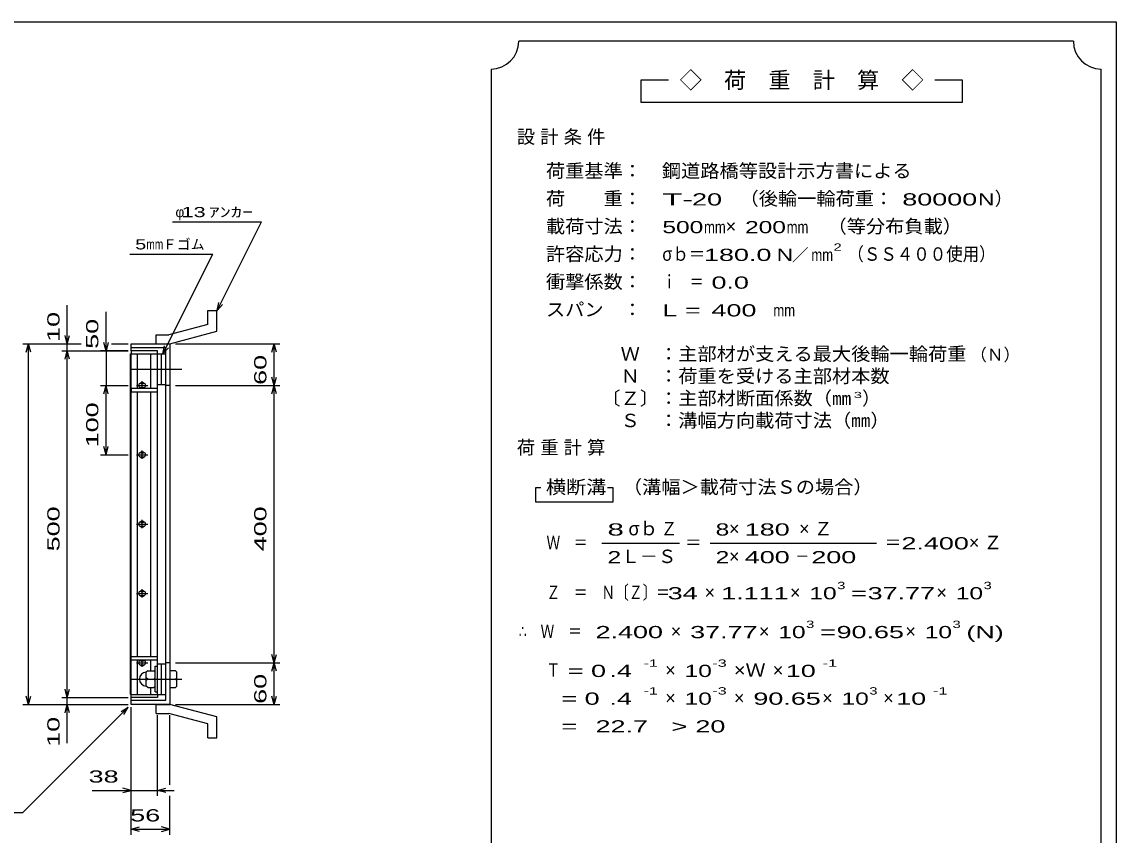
# Model space of a CAD drawing. Units: millimetres, scale not verified. Extents: x -1456 to 1385, y -1026 to 843.
# Drawn here: x -193 to 1385, y -330 to 843 of the extents above; entities that cross this region are included whole.
import ezdxf
from ezdxf.enums import TextEntityAlignment as Align

# ---------------------------------------------------------------- set-up
doc = ezdxf.new("R2010")
doc.units = ezdxf.units.MM
doc.header["$LTSCALE"] = 8
doc.linetypes.add('CHAIN', pattern=[18.5, 12, -1.5, 3.5, -1.5])
for name, color, linetype, lineweight in [('0_2', 150, 'Continuous', 25), ('16', 3, 'Continuous', 25), ('19', 6, 'Continuous', 25), ('22', 4, 'Continuous', 25), ('24', 2, 'Continuous', 25)]:
    doc.layers.add(name, color=color, linetype=linetype, lineweight=lineweight)
doc.styles.add('ベクトル', font='')
doc.styles.get('ベクトル').set_extended_font_data('ベクトル')

msp = doc.modelspace()

# ---------------------------------------------------------------- linework, layer by layer
at = {"layer": '0_2'}
for p, q in [((-1383.2, 842.8), (1384.8, 842.8)), ((1384.8, 842.8), (1384.8, -917.2))]:
    msp.add_line(p, q, dxfattribs=at)
at = {"layer": '16'}
for p, q in [((-36.7, -127), (-36.7, 364)), ((-36.7, 364), (-36, 364)), ((2, 368.5), (-36, 368.5)), ((-36, 368.5), (-36, 364)), ((-36, 364), (2, 364)), ((-36, -127), (-36, 364)), ((-36, 364), (2, 364)), ((-26.5, 314), (-26.5, 364)), ((-7.5, 314), (-7.5, 364)), ((2, 364), (2, 368.5)), ((2, -127), (2, 364)), ((2, 364), (8, 364)), ((8, 320), (8, 364)), ((8, 364), (14, 364)), ((14, 320), (14, 364)), ((-28, 318.5), (-12, 318.5)), ((-22, 321.5), (-18, 321.5)), ((-20, 314), (-20, 324.5)), ((2, 320), (8, 320)), ((8, 320), (14, 320)), ((-36, 314), (-36, 309.5)), ((2, 314), (-36, 314)), ((-36, 309.5), (2, 309.5)), ((-26.5, -72.5), (-26.5, 309.5)), ((-22, 315.5), (-18, 315.5)), ((-7.5, -72.5), (-7.5, 309.5)), ((2, 309.5), (2, 314)), ((-22, 221.5), (-18, 221.5)), ((-20, 212.5), (-20, 224.5)), ((-28, 218.5), (-12, 218.5)), ((-22, 215.5), (-18, 215.5)), ((-28, 118.5), (-12, 118.5)), ((-22, 121.5), (-18, 121.5)), ((-22, 115.5), (-18, 115.5)), ((-20, 112.5), (-20, 124.5)), ((-28, 18.5), (-12, 18.5)), ((-22, 21.5), (-18, 21.5)), ((-20, 12.5), (-20, 24.5)), ((-22, 15.5), (-18, 15.5)), ((-36, -77), (-36, -72.5)), ((-36, -72.5), (2, -72.5)), ((-36, -77), (2, -77)), ((-26.5, -127), (-26.5, -77)), ((-22, -78.5), (-18, -78.5)), ((-20, -87.5), (-20, -77)), ((-7.5, -92), (-7.5, -77)), ((2, -77), (2, -72.5)), ((-28, -81.5), (-12, -81.5)), ((-22, -84.5), (-18, -84.5)), ((-12, -93), (-14, -95)), ((-12, -93), (-3, -93)), ((-1, -95), (-3, -93)), ((-1, -123.5), (-1, -86.5)), ((-1, -86.5), (2, -86.5)), ((2, -83), (8, -83)), ((2, -123.5), (2, -86.5)), ((8, -127), (8, -83)), ((8, -83), (14, -83)), ((14, -127), (14, -83)), ((-14, -115), (-14, -95)), ((-12, -105), (-14, -103)), ((-12, -105), (-14, -107)), ((-12, -105), (-3, -105)), ((-3, -105), (-1, -103)), ((-1, -107), (-3, -105)), ((-12, -117), (-14, -115)), ((-12, -117), (-3, -117)), ((-7.5, -127), (-7.5, -118)), ((-3, -117), (-1, -115)), ((-1, -123.5), (2, -123.5)), ((-36.7, -127), (-36, -127)), ((-36, -127), (2, -127)), ((-36, -131.5), (-36, -127)), ((-36, -127), (2, -127)), ((2, -131.5), (-36, -131.5)), ((2, -127), (2, -131.5)), ((2, -127), (8, -127)), ((8, -127), (14, -127))]:
    msp.add_line(p, q, dxfattribs=at)
at = {"layer": '16', "linetype": 'CHAIN'}
for p, q in [((-37.6, 342), (37.4, 342)), ((-37.6, -105), (37.4, -105))]:
    msp.add_line(p, q, dxfattribs=at)
at = {"layer": '16'}
for centre, radius, start, end in [((-22, 318.5), 3, 90, 270), ((-20, 318.5), 4, 46.6, 133.4), ((-18, 318.5), 3, 270, 90), ((-20, 318.5), 4, 226.6, 313.4), ((-22, 218.5), 3, 90, 270), ((-20, 218.5), 4, 46.6, 133.4), ((-18, 218.5), 3, 270, 90), ((-20, 218.5), 4, 226.6, 313.4), ((-22, 118.5), 3, 90, 270), ((-20, 118.5), 4, 46.6, 133.4), ((-20, 118.5), 4, 226.6, 313.4), ((-18, 118.5), 3, 270, 90), ((-22, 18.5), 3, 90, 270), ((-20, 18.5), 4, 46.6, 133.4), ((-18, 18.5), 3, 270, 90), ((-20, 18.5), 4, 226.6, 313.4), ((-22, -81.5), 3, 90, 270), ((-20, -81.5), 4, 46.6, 133.4), ((-18, -81.5), 3, 270, 90), ((-20, -81.5), 4, 226.6, 313.4), ((-14, -105), 10, 90, 270)]:
    msp.add_arc(centre, radius, start, end, dxfattribs=at)
at = {"layer": '19'}
for p, q in [((74.6, 426.6), (87.6, 426.6)), ((74.6, 406.6), (74.6, 426.6)), ((87.6, 396.6), (87.6, 426.6)), ((74.6, 406.6), (18.3, 391.5)), ((20, 378.5), (87.6, 396.6)), ((0, 391.5), (18.3, 391.5)), ((0, 378.5), (0, 391.5)), ((-36, 368.5), (-36, 378.5)), ((-36, 378.5), (20, 378.5)), ((14, 372.5), (-36, 372.5)), ((0, 378.5), (20, 378.5)), ((14, -135.5), (14, 372.5)), ((20, 378.5), (20, -141.5)), ((20, 318.5), (14, 318.5)), ((20, -81.5), (14, -81.5)), ((28, -93), (20, -93)), ((20, -93), (20, -117)), ((30, -95), (28, -93)), ((20, -105), (28, -105)), ((30, -103), (28, -105)), ((28, -105), (30, -107)), ((30, -115), (30, -95)), ((20, -117), (28, -117)), ((28, -117), (30, -115)), ((-36, -141.5), (-36, -131.5)), ((-36, -135.5), (14, -135.5)), ((20, -141.5), (-36, -141.5)), ((0, -141.5), (20, -141.5)), ((0, -154.5), (0, -141.5)), ((87.6, -159.6), (20, -141.5)), ((0, -154.5), (18.3, -154.5)), ((74.6, -169.6), (18.3, -154.5)), ((74.6, -189.6), (74.6, -169.6)), ((87.6, -189.6), (87.6, -159.6)), ((74.6, -189.6), (87.6, -189.6))]:
    msp.add_line(p, q, dxfattribs=at)
at = {"layer": '22'}
for p, q in [((24, 554.5), (152, 554.5)), ((88, 426.5), (152, 554.5)), ((-38, 508), (82, 508)), ((10, 364), (82, 508)), ((-128, 378.5), (-128, 434.5)), ((88, 426.5), (90.4, 438.2)), ((88, 426.5), (96, 435.3)), ((-72, 368.5), (-72, 424.5)), ((-128, 378.5), (-131.2, 390.5)), ((-128, 378.5), (-124.8, 390.5)), ((-72, 368.5), (-75.2, 380.5)), ((-68.8, 380.5), (-72, 368.5)), ((-192, 378.5), (-108, 378.5)), ((-187.2, 366.5), (-184, 378.5)), ((-180.8, 366.5), (-184, 378.5)), ((-184, -141.5), (-184, 378.5)), ((-136, 378.5), (-108, 378.5)), ((-136, 368.5), (-40, 368.5)), ((-131.2, 356.5), (-128, 368.5)), ((-128, 368.5), (-128, 378.5)), ((-124.8, 356.5), (-128, 368.5)), ((-128, -131.5), (-128, 368.5)), ((-40, 368.5), (-80, 368.5)), ((-72, 368.5), (-72, 318.5)), ((-64, 378.5), (-40, 378.5)), ((-64, 378.5), (-40, 378.5)), ((10, 364), (12.4, 375.7)), ((10, 364), (18, 372.8)), ((28, 378.5), (178.4, 378.5)), ((167.2, 366.5), (170.4, 378.5)), ((173.6, 366.5), (170.4, 378.5)), ((170.4, 318.5), (170.4, 378.5)), ((-80, 318.5), (-40, 318.5)), ((-75.2, 306.5), (-72, 318.5)), ((-68.8, 306.5), (-72, 318.5)), ((-72, 218.5), (-72, 318.5)), ((28, 318.5), (178.4, 318.5)), ((170.4, 318.5), (167.2, 330.5)), ((167.2, 306.5), (170.4, 318.5)), ((170.4, 318.5), (173.6, 330.5)), ((173.6, 306.5), (170.4, 318.5)), ((170.4, -81.5), (170.4, 318.5)), ((-72, 218.5), (-75.2, 230.5)), ((-72, 218.5), (-68.8, 230.5)), ((-80, 218.5), (-40, 218.5)), ((170.4, -81.5), (167.2, -69.5)), ((170.4, -81.5), (173.6, -69.5)), ((28, -81.5), (178.4, -81.5)), ((167.2, -93.5), (170.4, -81.5)), ((173.6, -93.5), (170.4, -81.5)), ((170.4, -141.5), (170.4, -81.5)), ((-128, -131.5), (-131.2, -119.5)), ((-128, -131.5), (-124.8, -119.5)), ((-192, -141.5), (-40, -141.5)), ((-184, -141.5), (-187.2, -129.5)), ((-184, -141.5), (-180.8, -129.5)), ((-136, -131.5), (-40, -131.5)), ((-136, -141.5), (-40, -141.5)), ((-131.2, -153.5), (-128, -141.5)), ((-128, -141.5), (-128, -131.5)), ((-124.8, -153.5), (-128, -141.5)), ((-128, -197.5), (-128, -141.5)), ((28, -141.5), (178.4, -141.5)), ((170.4, -141.5), (167.2, -129.5)), ((170.4, -141.5), (173.6, -129.5)), ((-192, -297.5), (-40, -145.5)), ((-50.4, -151.9), (-40, -145.5)), ((-46.4, -155.9), (-40, -145.5)), ((-36, -273.5), (-36, -145.5)), ((-36, -329.5), (-36, -145.5)), ((2, -273.5), (2, -156.9)), ((20, -257.5), (20, -156.9)), ((-92, -265.5), (-36, -265.5)), ((-36, -265.5), (-48, -262.3)), ((-48, -268.7), (-36, -265.5)), ((-36, -265.5), (2, -265.5)), ((2, -265.5), (14, -262.3)), ((14, -268.7), (2, -265.5)), ((2, -265.5), (26, -265.5)), ((20, -329.5), (20, -273.5)), ((-352, -297.5), (-192, -297.5)), ((-36, -321.5), (-24, -318.3)), ((-24, -324.7), (-36, -321.5)), ((-36, -321.5), (20, -321.5)), ((20, -321.5), (8, -318.3)), ((8, -324.7), (20, -321.5))]:
    msp.add_line(p, q, dxfattribs=at)
at = {"layer": '24', "color": 4}
for p, q in [((1323.2, 814.8), (523.2, 814.8)), ((483.2, 774.8), (483.2, -465.2)), ((1363.2, -465.2), (1363.2, 774.8)), ((739.2, 758.8), (699.2, 758.8)), ((699.2, 758.8), (699.2, 726.8)), ((1163.2, 758.8), (1123.2, 758.8)), ((1163.2, 726.8), (1163.2, 758.8)), ((699.2, 726.8), (1163.2, 726.8)), ((555.2, 170.8), (547.2, 170.8)), ((547.2, 170.8), (547.2, 150.8)), ((659.2, 170.8), (651.2, 170.8)), ((659.2, 150.8), (659.2, 170.8)), ((547.2, 150.8), (659.2, 150.8)), ((643.2, 90.8), (755.2, 90.8)), ((799.2, 90.8), (1039.2, 90.8))]:
    msp.add_line(p, q, dxfattribs=at)
for centre, start, end in [((483.2, 814.8), 270, 0), ((1363.2, 814.8), 180, 270)]:
    msp.add_arc(centre, 40, start, end, dxfattribs=at)

# ---------------------------------------------------------------- texts
at = {"layer": '22', "color": 2, "style": 'ベクトル'}
for s, height, p in [('φ', 14.7, (28, 568.5)), ('Ｆゴム', 14.66, (10, 522))]:
    msp.add_text(s, height=height, dxfattribs=at).set_placement(p, align=Align.MIDDLE_LEFT)
for s, height, width, p in [(' 13 ', 14.66, 1.6, (28, 568.5)), ('ｱﾝｶｰ', 14.66, 1.6, (76, 568.5)), ('5', 14.7, 1.45, (-30, 522)), ('mm', 14.66, 0.75, (-14, 522)), (' 38 ', 17.6, 1.65, (-108, -245.5)), (' 56 ', 17.6, 1.65, (-48, -301.5))]:
    msp.add_text(s, height=height, dxfattribs=dict(at, width=width)).set_placement(p, align=Align.MIDDLE_LEFT)
at = {"layer": '22', "color": 2, "style": 'ベクトル', "width": 1.65}
for s, p in [(' 10 ', (-148, 370.5)), (' 50 ', (-92, 360.5)), (' 60 ', (150.4, 308.5)), (' 100 ', (-92, 218.5)), (' 500 ', (-148, 68.5)), (' 400 ', (150.4, 68.5)), (' 60 ', (150.4, -151.5)), (' 10 ', (-148, -213.5))]:
    msp.add_text(s, height=17.6, rotation=90, dxfattribs=at).set_placement(p, align=Align.MIDDLE_LEFT)
at = {"layer": '24', "style": 'ベクトル'}
for s, height, p in [('◇\u3000荷\u3000重\u3000計\u3000算\u3000◇', 23.46, (755.2, 758.8)), ('）', 19.4, (1209.6, 588)), ('×', 19.4, (821.6, 548)), ('／', 17.6, (917.2, 506.8)), ('（Ｎ）', 17.6, (1174.4, 362.8)), ('）', 19.4, (1018.4, 300)), ('σｂ', 19.35, (681.6, 112)), ('×', 19.4, (826.4, 112)), ('Ｌ－Ｓ', 19.35, (671.2, 72)), ('×', 19.4, (826.4, 72)), ('×', 19.4, (791.2, 20)), ('×', 19.4, (914.4, 20)), ('×', 19.4, (1125.6, 20)), ('×', 19.4, (742.4, -36)), ('×', 19.4, (869.6, -36)), ('×', 19.4, (1080.8, -36)), ('×', 19.4, (734.4, -92)), ('×', 19.4, (889.6, -92)), ('×', 19.4, (734.4, -132)), ('×', 19.4, (833.6, -132)), ('×', 19.4, (960.8, -132)), ('×', 19.4, (1048.8, -132))]:
    msp.add_text(s, height=height, dxfattribs=at).set_placement(p, align=Align.MIDDLE_LEFT)
for s, height, width, p in [('荷重基準：\u3000', 19.35, 1.05, (562.4, 628)), ('鋼道路橋等設計示方書による', 19.35, 1.05, (729.6, 628)), ('荷\u3000\u3000重：\u3000', 19.35, 1.05, (562.4, 588)), ('（後輪一輪荷重：', 19.35, 1.05, (841.6, 588)), ('T-', 17.6, 2, (730.4, 586.8)), (' 20 ', 17.6, 1.65, (762.4, 586.8)), (' 80000', 17.6, 1.65, (1065.6, 586.8)), ('N', 17.6, 1.4, (1185.6, 586.8)), ('載荷寸法：\u3000', 19.35, 1.05, (562.4, 548)), ('500', 17.6, 1.5, (730.4, 546.8)), ('200', 17.6, 1.5, (849.6, 546.8)), ('\u3000（等分布負載）', 19.35, 1.05, (940.8, 548)), ('mm', 17.6, 0.8, (790.4, 546.8)), ('mm', 17.6, 0.8, (909.6, 546.8)), ('2', 10.6, 1.5, (977.2, 518)), ('（ＳＳ４００使用）', 19.35, 0.9, (997.2, 508)), ('許容応力：\u3000', 19.35, 1.05, (562.4, 508)), ('σｂ＝', 19.35, 0.9, (730.4, 508)), ('180.0', 17.6, 1.65, (790.4, 506.8)), ('N', 17.6, 1.4, (895.2, 506.8)), ('mm', 17.6, 0.8, (945.2, 506.8)), ('衝撃係数：\u3000', 19.35, 1.05, (562.4, 468)), ('ｉ\u3000＝', 19.35, 0.75, (730.4, 468)), (' 0.0', 17.6, 1.65, (790.4, 466.8)), ('スパン\u3000：\u3000', 19.35, 1.05, (562.4, 428)), ('L =', 17.6, 1.65, (730.4, 426.8)), (' 400 ', 17.6, 1.65, (790.4, 426.8)), ('mm', 17.6, 0.8, (890.4, 426.8)), ('\u3000Ｗ\u3000：主部材が支える最大後輪一輪荷重', 19.35, 1.05, (642.4, 364)), ('\u3000Ｎ\u3000：荷重を受ける主部材本数', 19.35, 1.05, (642.4, 332)), ('〔Ｚ〕：主部材断面係数（㎜', 19.35, 1.05, (642.4, 300)), ('3', 8.8, 1.8, (1006.4, 304.8)), ('\u3000Ｓ\u3000：溝幅方向載荷寸法（㎜）', 19.35, 1.05, (642.4, 268)), ('横断溝', 19.35, 1.1, (562.4, 172)), ('\u3000（溝幅＞載荷寸法Ｓの場合）', 19.35, 1.05, (645.6, 172)), ('8', 17.6, 1.8, (651.2, 110.8)), ('Ｚ', 19.4, 0.9, (728, 112)), ('8', 17.6, 1.5, (807.2, 110.8)), (' 180 ', 17.6, 1.65, (838.4, 110.8)), ('Ｗ\u3000＝', 19.35, 0.75, (563.2, 92)), ('＝', 19.4, 0.9, (763.2, 92)), ('＝', 19.4, 0.9, (1051.2, 92)), ('2.400', 17.6, 1.65, (1075.2, 90.8)), ('2', 17.6, 1.5, (651.2, 70.8)), ('2', 17.6, 1.5, (807.2, 70.8)), (' 400 ', 17.6, 1.65, (838.4, 70.8)), (' 200 ', 17.6, 1.65, (934.4, 70.8)), ('－', 19.4, 0.75, (922.4, 72)), ('Ｚ\u3000＝\u3000Ｎ〔Ｚ〕＝', 19.35, 0.75, (563.2, 20)), ('3', 10.6, 1.5, (982.4, 30)), ('3', 10.6, 1.5, (1193.6, 30)), (' 34 ', 17.6, 1.65, (727.2, 18.8)), ('1.111', 17.6, 1.65, (815.2, 18.8)), ('10', 17.6, 1.5, (942.4, 18.8)), ('=', 17.6, 1.7, (1002.4, 18.8)), ('37.77', 17.6, 1.65, (1026.4, 18.8)), ('10', 17.6, 1.5, (1153.6, 18.8)), ('∴\u3000Ｗ\u3000＝', 19.35, 0.75, (523.2, -36)), (' 2.400', 17.6, 1.65, (623.2, -37.2)), ('37.77', 17.6, 1.65, (770.4, -37.2)), ('10', 17.6, 1.5, (897.6, -37.2)), ('3', 10.6, 1.5, (937.6, -26)), ('90.65', 17.6, 1.65, (981.6, -37.2)), ('10', 17.6, 1.5, (1108.8, -37.2)), ('3', 10.6, 1.5, (1148.8, -26)), ('(N)', 17.6, 1.65, (1168.8, -37.2)), ('=', 17.6, 1.7, (957.6, -37.2)), ('-1', 10.56, 1.65, (703.2, -82)), ('-3', 10.56, 1.65, (802.4, -82)), ('-1', 10.56, 1.65, (961.6, -82)), ('Ｔ', 19.4, 0.75, (563.2, -92)), (' = 0', 17.6, 1.65, (583.2, -93.2)), (' .4 ', 17.6, 1.65, (643.2, -93.2)), ('10', 17.6, 1.5, (762.4, -93.2)), ('×Ｗ', 19.35, 1.1, (833.6, -92)), (' 10 ', 17.6, 1.65, (897.6, -93.2)), ('  = 0', 17.6, 1.65, (563.2, -133.2)), (' .4 ', 17.6, 1.65, (643.2, -133.2)), ('-1', 10.56, 1.65, (703.2, -122)), ('10', 17.6, 1.5, (762.4, -133.2)), ('-3', 10.56, 1.65, (802.4, -122)), ('90.65', 17.6, 1.65, (861.6, -133.2)), ('10', 17.6, 1.5, (988.8, -133.2)), ('3', 10.6, 1.5, (1028.8, -122)), (' 10 ', 17.6, 1.65, (1056.8, -133.2)), ('-1', 10.56, 1.65, (1120.8, -122)), ('  =', 17.6, 1.65, (563.2, -173.2)), (' 22.7', 17.6, 1.65, (623.2, -173.2)), ('>', 17.6, 1.7, (743.2, -173.2)), (' 20 ', 17.6, 1.65, (767.2, -173.2))]:
    msp.add_text(s, height=height, dxfattribs=dict(at, width=width)).set_placement(p, align=Align.MIDDLE_LEFT)
at = {"layer": '24', "char_height": 19.35, "attachment_point": 4, "style": 'ベクトル'}
for s, insert in [('\\T1.28;設計条件', (520.4, 676)), ('\\T1.28;荷重計算', (520.4, 228)), ('\\T1.42;×Ｚ', (927.6, 112)), ('\\T1.42;×Ｚ', (1172.4, 92))]:
    msp.add_mtext(s, dxfattribs=dict(at, insert=insert))

doc.saveas('drawing.dxf')
